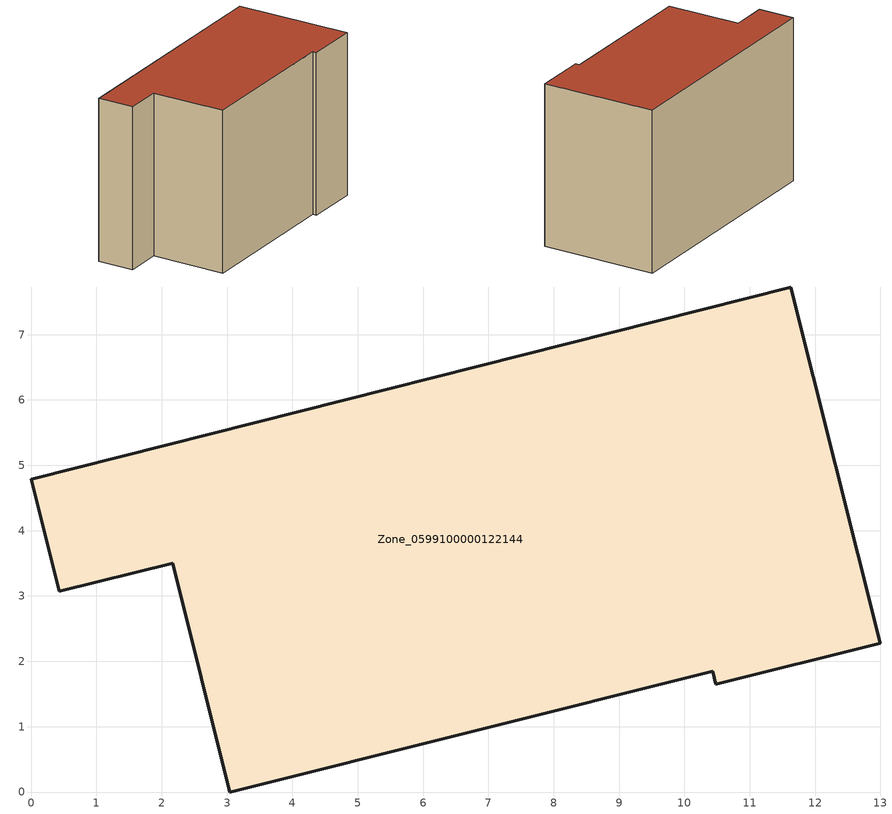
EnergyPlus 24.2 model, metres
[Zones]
Zone_0599100000122144
 floor ground (C_G): 11.63,7.73 13,2.28 10.48,1.65 10.43,1.85 3.04,0 2.17,3.5 0.43,3.07 0,4.79 z0
 wall outside (C_F): 0.43,3.07 2.17,3.5 3.04,0 10.43,1.85 10.48,1.65 13,2.28 11.63,7.73 0,4.79 0.43,3.07 z0:7.93
 roof outside (C_R): 10.48,1.65 13,2.28 11.63,7.73 0,4.79 0.43,3.07 2.17,3.5 3.04,0 10.43,1.85 z7.93
[BUILDING]
Pand.0599100000122144: North Axis=0; Terrain=City; Loads Convergence Tolerance Value=0.04; Temperature Convergence Tolerance Value=0.4; Solar Distribution=FullExterior; Maximum Number of Warmup Days=25; Minimum Number of Warmup Days=1
[Site:Location]
Rotterdam.The.Hague.AP_ZH_NLD Design_Conditions: Latitude=51.96; Longitude=4.45; Time Zone=1; Elevation=-4.5
[SITE:GROUNDTEMPERATURE:BUILDINGSURFACE]
18, 18, 18, 18, 18, 18, 18, 18, 18, 18, 18, 18
[MATERIAL] Thermal Absorptance=0.9; Solar Absorptance=0.7; Visible Absorptance=0.7
Name | Roughness | Thickness | Conductivity | Density | Specific Heat
G.TI.1975-1991 | MediumSmooth | 0.15 | 0.288461 | 540 | 1210
F.TI.1975-1991 | Rough | 0.3 | 0.230769 | 1920 | 840
R.TI.1975-1991 | MediumRough | 0.2 | 0.153846 | 1500 | 1000
[CONSTRUCTION]
C_G: G.TI.1975-1991
C_F: F.TI.1975-1991
C_R: R.TI.1975-1991
[ZONE]
Zone_0599100000122144: Type=1; Multiplier=1; Ceiling Height=Autocalculate; Volume=Autocalculate; Floor Area=autocalculate; Part of Total Floor Area=Yes
[ZONEINFILTRATION:DESIGNFLOWRATE]
Infil_Zone_0599100000122144: Zone or ZoneList or Space or SpaceList=Zone_0599100000122144; Schedule=AlwaysOn; Design Flow Rate Calculation Method=Flow/Area; Flow Rate per Floor Area=0.003; Constant Term Coefficient=1; Temperature Term Coefficient=0; Velocity Term Coefficient=0; Velocity Squared Term Coefficient=0
[HVACTEMPLATE:ZONE:IDEALLOADSAIRSYSTEM]
Zone_0599100000122144: Maximum Heating Supply Air Temperature=50; Minimum Cooling Supply Air Temperature=13; Maximum Heating Supply Air Humidity Ratio=0.0156; Minimum Cooling Supply Air Humidity Ratio=0.0077; Heating Limit=NoLimit; Cooling Limit=NoLimit; Dehumidification Control Type=ConstantSensibleHeatRatio; Cooling Sensible Heat Ratio=0.7; Dehumidification Setpoint=60; Humidification Control Type=None; Humidification Setpoint=30; Outdoor Air Method=None; Outdoor Air Flow Rate per Person=0.00944; Outdoor Air Flow Rate per Zone Floor Area=0; Outdoor Air Flow Rate per Zone=0; Demand Controlled Ventilation Type=None; Outdoor Air Economizer Type=NoEconomizer; Heat Recovery Type=None; Sensible Heat Recovery Effectiveness=0.7; Latent Heat Recovery Effectiveness=0.65
[ZONECONTROL:THERMOSTAT]
ThermostatControl_Zone_0599100000122144: Zone or ZoneList=Zone_0599100000122144; Control Type Schedule=DualSetpointControlType; Control 1=Thermostat_Zone_0599100000122144; Temperature Difference Between Cutout And Setpoint=0
[THERMOSTATSETPOINT:DUALSETPOINT]
Thermostat_Zone_0599100000122144: Heating Setpoint Temperature Schedule=HeatingSetpoint_Zone_0599100000122144; Cooling Setpoint Temperature Schedule=CoolingSetpoint_Zone_0599100000122144
[SCHEDULE:COMPACT]
HeatingSetpoint_Zone_0599100000122144: Through: 12/31, For: AllDays, Until: 24:00, 21
CoolingSetpoint_Zone_0599100000122144: Through: 12/31, For: AllDays, Until: 24:00, 24
DualSetpointControlType: Through: 12/31, For: AllDays, Until: 24:00, 4
AlwaysOn: Through: 12/31, For: AllDays, Until: 24:00, 1
